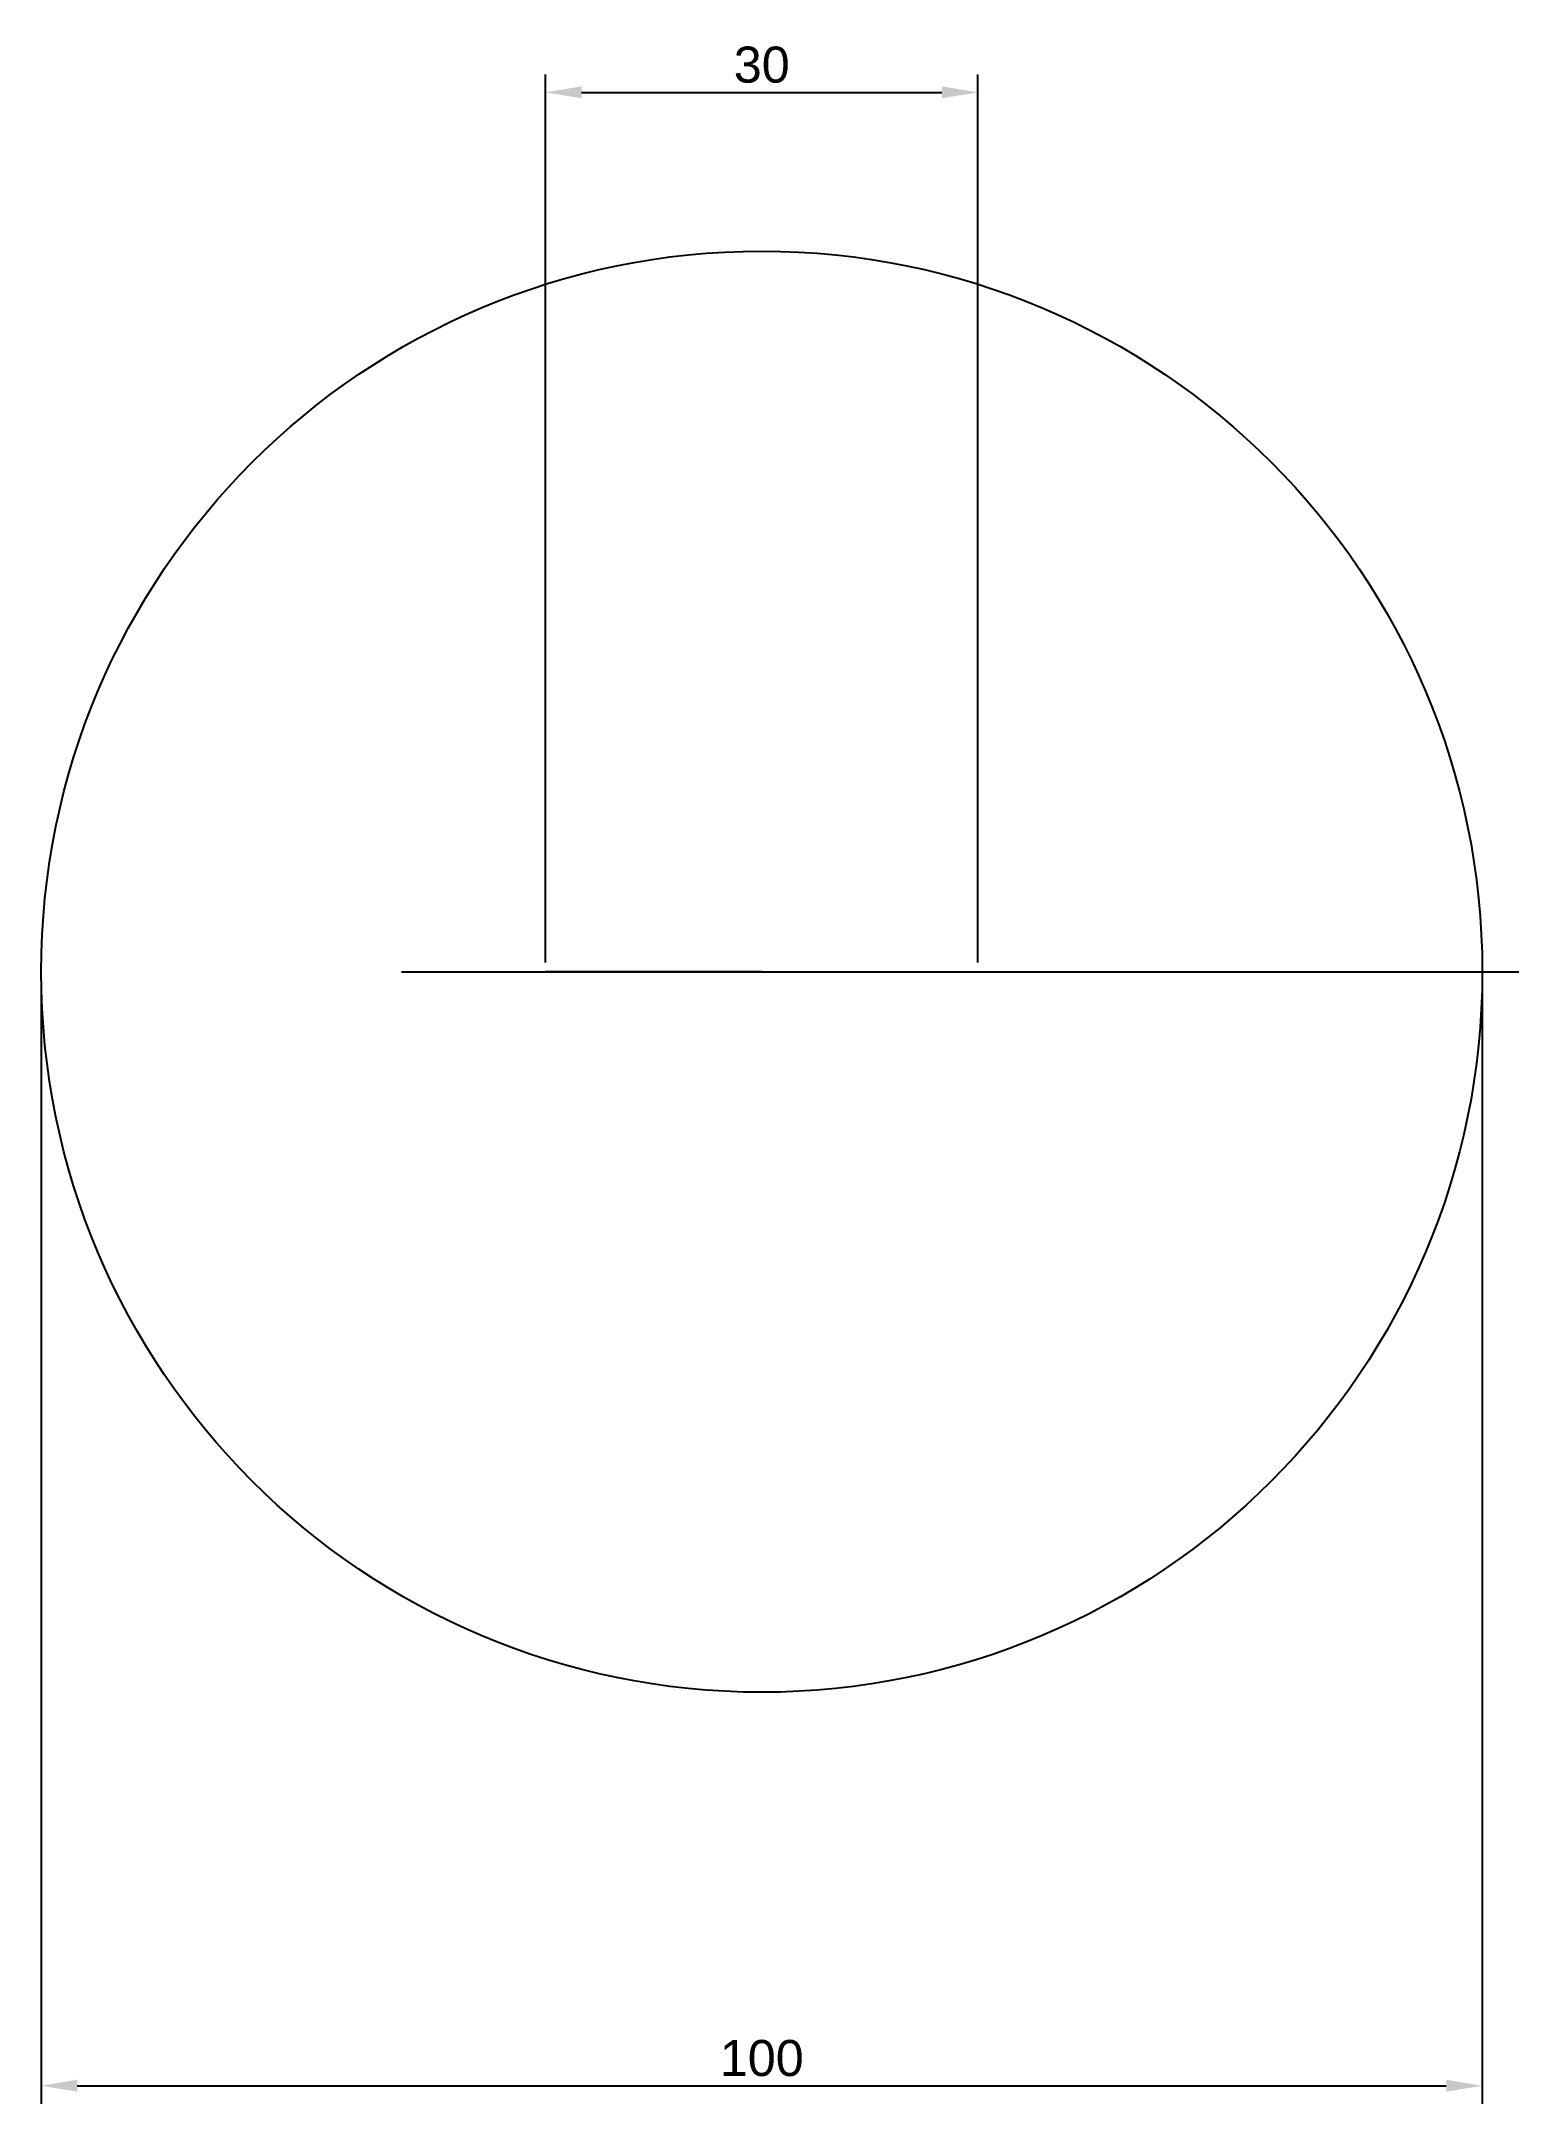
# Model space of a CAD drawing. Header units: millimetres. Extents: x -50 to 53, y -79 to 65.
import ezdxf

# ---------------------------------------------------------------- set-up
doc = ezdxf.new("R2010")
doc.units = ezdxf.units.MM
doc.layers.get('0').update_dxf_attribs({"true_color": 0xc2ced6})
doc.layers.add('wymiar', color=7, linetype='Continuous', true_color=0x34f609)
doc.styles.get("Standard").update_dxf_attribs({"font": 'arial.ttf'})
doc.dimstyles.new('ISO-25', dxfattribs={"dimtxt": 2.5, "dimasz": 2.5, "dimexe": 1.25, "dimexo": 0.625, "dimtad": 1, "dimtxsty": 'Standard', "dimcen": 2.5, "dimadec": 0, "dimazin": 0, "dimtfac": 1, "dimtmove": 0, "dimatfit": 3, "dimfxl": 1, "dimarcsym": 0})

# ---------------------------------------------------------------- blocks, each defined once
blk = doc.blocks.new('*D2')
at = {"layer": 'Defpoints', "color": 0, "transparency": 16777216}
for p in [(-50, 0), (50, 0), (50, -77.31)]:
    blk.add_point(p, dxfattribs=at)
at = {"layer": 'wymiar', "color": 0, "lineweight": -2, "transparency": 16777216}
for p, q in [((-50, -0.63), (-50, -78.56)), ((50, -0.63), (50, -78.56)), ((-47.5, -77.31), (47.5, -77.31))]:
    blk.add_line(p, q, dxfattribs=at)
at = {"layer": 'wymiar', "color": 0, "transparency": 16777216}
for points in [[(-47.5, -76.89), (-47.5, -77.72), (-50, -77.31)], [(47.5, -76.89), (47.5, -77.72), (50, -77.31)]]:
    blk.add_solid(points, dxfattribs=at)
at = {"layer": 'wymiar', "color": 0, "transparency": 16777216, "insert": (0, -75.4), "char_height": 2.5, "attachment_point": 5}
blk.add_mtext('100', dxfattribs=at)
blk = doc.blocks.new('*D6')
at = {"layer": 'Defpoints', "color": 0, "transparency": 16777216}
for p in [(15, 61.02), (-15, 0), (15, 0)]:
    blk.add_point(p, dxfattribs=at)
at = {"layer": 'wymiar', "color": 0, "lineweight": -2, "transparency": 16777216}
for p, q in [((-15, 0.63), (-15, 62.27)), ((15, 0.63), (15, 62.27)), ((-12.5, 61.02), (12.5, 61.02))]:
    blk.add_line(p, q, dxfattribs=at)
at = {"layer": 'wymiar', "color": 0, "transparency": 16777216}
for points in [[(-12.5, 61.44), (-12.5, 60.61), (-15, 61.02)], [(12.5, 61.44), (12.5, 60.61), (15, 61.02)]]:
    blk.add_solid(points, dxfattribs=at)
at = {"layer": 'wymiar', "color": 0, "transparency": 16777216, "insert": (0, 62.93), "char_height": 2.5, "attachment_point": 5}
blk.add_mtext('30', dxfattribs=at)

msp = doc.modelspace()

# ---------------------------------------------------------------- linework, layer by layer
at = {"extrusion": (0, 0, -1)}
msp.add_line((-25, 0), (25, 0), dxfattribs=at)
at = {"extrusion": (6.12323e-17, 1, 0)}
for q in [(-15, 0), (15, 0)]:
    msp.add_line((0, 0), q, dxfattribs=at)
msp.add_circle((0, 0), 50)
for radius in [119, 104, 94]:
    msp.add_arc((-119, 0), radius, 360, 45, dxfattribs=at)

# ---------------------------------------------------------------- dimensions: what is measured, and where the dimension line sits
at = {"layer": 'wymiar'}
for base, p1, p2, picture, middle in [((15, 61.025), (-15, 0), (15, 0), '*D6', (0, 62.927)), ((50, -77.306), (-50, 0), (50, 0), '*D2', (0, -75.405))]:
    dim = msp.add_linear_dim(base=base, p1=p1, p2=p2, dimstyle='ISO-25', dxfattribs=at)
    dim.commit()
    dim.dimension.update_dxf_attribs({"geometry": picture, "text_midpoint": middle})

doc.saveas('drawing.dxf')
